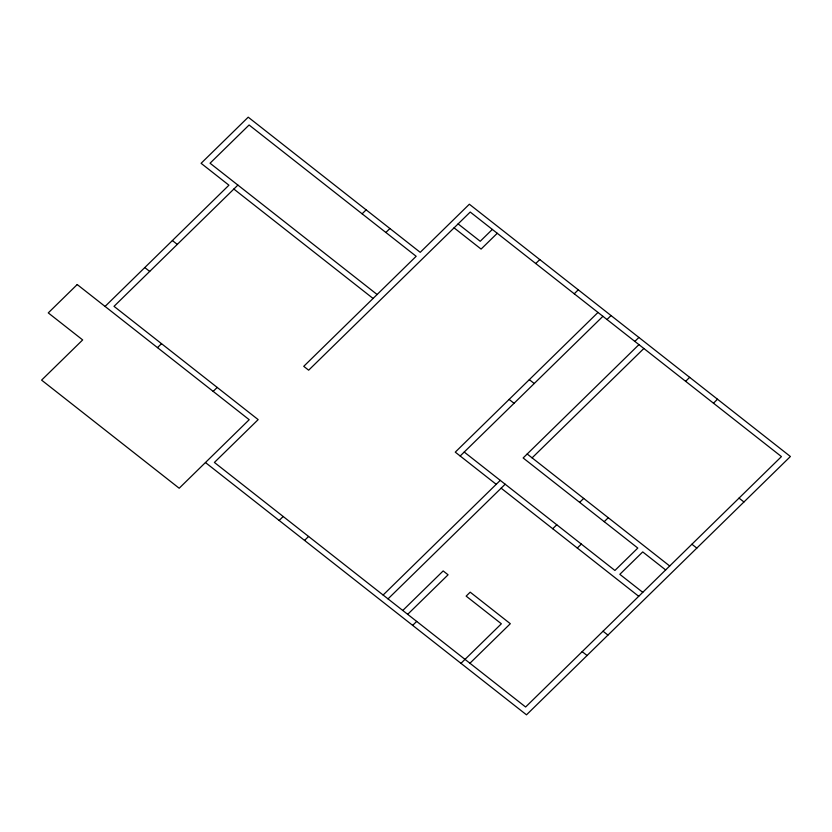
<?xml version="1.0" encoding="UTF-8"?>
<svg xmlns="http://www.w3.org/2000/svg" width="832" height="832" viewBox="0 0 832 832"><rect width="100%" height="100%" fill="white"/><g stroke="black" fill="none" stroke-linecap="round" stroke-linejoin="round"><path stroke-width="1.25" d="M105.061 306.436L228.935 185.193L201.094 163.311L248.217 117.177L420.212 252.335L469.352 204.225L790.4 456.508L526.49 714.823L205.452 462.54M237.89 185.099L114.015 306.342L258.159 419.619L214.396 462.446L525.616 707.002L781.446 456.602L470.226 212.046L308.651 370.188L303.742 366.33L416.166 256.287L249.09 124.998L210.049 163.218L377.125 294.507M157.477 347.63L161.522 343.668M362.118 213.814L366.153 209.851M213.169 391.394L217.214 387.431M385.871 232.471L389.906 228.519M492.346 229.414L480.22 241.28L458.11 223.902M497.255 233.282L481.094 249.09L454.074 227.854M535.746 263.526L539.791 259.574M279.157 520.458L283.192 516.506M304.543 540.415L308.589 536.453M574.246 293.779L578.282 289.817M597.99 312.437L455.27 452.14L496.215 484.318M460.179 455.998L602.909 316.306M606.996 319.519L611.042 315.567M634.847 341.401L638.882 337.449M383.115 595.026L500.261 480.366M638.945 344.614L523.141 457.964L637.801 548.059L614.91 570.461L464.225 452.046M388.024 598.884L505.17 484.224M532.095 457.87L643.854 348.483M402.771 610.47L443.165 570.929L448.074 574.798L407.68 614.328M412.651 625.362L416.686 621.41M685.62 381.306L689.666 377.343M552.729 528.726L556.764 524.774M579.654 502.362L583.7 498.41M713.471 403.187L717.506 399.225M577.294 548.028L581.339 544.076M604.23 521.674L608.265 517.722M460.97 663.333L501.363 623.792L466.149 596.118L470.194 592.166L510.318 623.709L469.924 663.239M739.034 498.118L743.943 501.977M529.318 379.652L534.238 383.51M509.122 399.422L514.041 403.281M691.902 544.242L696.821 548.101M233.854 189.051L373.079 298.459M527.186 454.002L669.687 565.989M665.652 569.941L642.72 551.918L619.83 574.33L642.762 592.342M501.134 488.176L638.716 596.294M172.39 240.542L177.299 244.4M144.789 267.561L149.698 271.419M603.044 631.228L607.953 635.086M582.171 651.654L587.08 655.512M77.22 284.554L48.266 312.894L82.67 339.924L41.6 380.12L179.192 488.238L249.205 419.702L77.22 284.554"/></g></svg>
